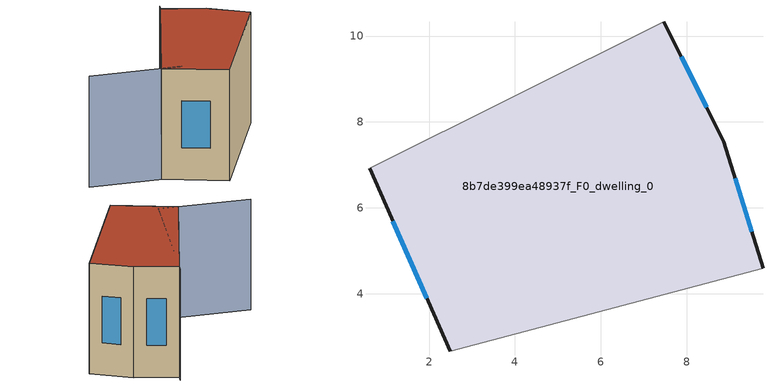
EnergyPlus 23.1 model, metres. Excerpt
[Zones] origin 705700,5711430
8b7de399ea48937f_F0_dwelling_0
 floor ground (EU_floor_Construction): 7.47,10.33 8.86,7.54 9.78,4.6 2.49,2.67 0.61,6.92 z0
 wall outside (EU_wall_Construction): 9.78,4.6 8.86,7.54 7.47,10.33 / 0.61,6.92 2.49,2.67 z0:9
 wall adiabatic (EU_wall_Construction): 7.47,10.33 0.61,6.92 / 2.49,2.67 9.78,4.6 z0:9
 window (EU_Window_Construction): 8.46,8.34 7.87,9.52 / 9.51,5.45 9.13,6.69 / 1.16,5.69 1.95,3.9 z2.6:6.4
 roof outside (EU_roof_Construction): 9.78,4.6 8.86,7.54 7.47,10.33 0.61,6.92 2.49,2.67 z9
shading: 7.76,10.55 1.45,5.81 / 1.45,5.81 -2.44,10.98 z0:9
[Building]
EU S2 Campaign: North Axis=0; Terrain=City; Solar Distribution=FullExterior
[Site:Location]
London: Latitude=51.5; Longitude=-0.5; Time Zone=0; Elevation=25
[SizingPeriod:WeatherFileDays]
AnnualSizingPeriod: Begin Month=1; Begin Day of Month=1; End Month=12; End Day of Month=31; Day of Week for Start Day=Monday; Use Weather File Daylight Saving Period=No; Use Weather File Rain and Snow Indicators=No
[MATERIAL]
EU_InternalMass_Material: Roughness=MediumRough; Thickness=0.1; Conductivity=1; Density=1800; Specific Heat=900; Thermal Absorptance=0.9; Solar Absorptance=0.7; Visible Absorptance=0.7
[MATERIAL:NOMASS] Roughness=MediumRough; Thermal Absorptance=0.9; Solar Absorptance=0.7; Visible Absorptance=0.7
Name | Thermal Resistance
EU_wall_NoMass | 0.724719
EU_roof_NoMass | 2.98947
EU_floor_NoMass | 2.39157
[WINDOWMATERIAL:SIMPLEGLAZINGSYSTEM]
EU_Window_SimpleGlazing: UFactor=2.63425; Solar Heat Gain Coefficient=0.76; Visible Transmittance=0.76
[CONSTRUCTION]
EU_wall_Construction: EU_wall_NoMass
EU_roof_Construction: EU_roof_NoMass
EU_floor_Construction: EU_floor_NoMass
EU_InternalMass_Construction: EU_InternalMass_Material
EU_Window_Construction: EU_Window_SimpleGlazing
[ZONE]
8b7de399ea48937f_F0_dwelling_0: Type=1; Multiplier=1; Ceiling Height=autocalculate; Volume=375.021; Floor Area=autocalculate; Part of Total Floor Area=Yes
[INTERNALMASS]
8b7de399ea48937f_F0_dwelling_0_EU_InternalMass: Construction=EU_InternalMass_Construction; Zone or ZoneList=8b7de399ea48937f_F0_dwelling_0; Surface Area=41.6692
[OTHEREQUIPMENT]
EU_Step8_InternalGain_8b7de399ea48937f_F0_dwelling_0_f000: Fuel Type=Electricity; Zone or ZoneList or Space or SpaceList=8b7de399ea48937f_F0_dwelling_0; Schedule=EU_Step8_GainSchedule_8b7de399ea48937f_F0_dwelling_0_f000; Design Level Calculation Method=Watts/Area; Power per Zone Floor Area=1; Fraction Latent=0; Fraction Radiant=0; Fraction Lost=0; Carbon Dioxide Generation Rate=0; EndUse Subcategory=EU_Step8_InternalGains
[ZONEVENTILATION:DESIGNFLOWRATE]
EU_ConstantAir_8b7de399ea48937f_F0_dwelling_0: Zone or ZoneList or Space or SpaceList=8b7de399ea48937f_F0_dwelling_0; Schedule=EU_AlwaysOn; Design Flow Rate Calculation Method=AirChanges/Hour; Air Changes per Hour=0.418135; Ventilation Type=Natural; Fan Pressure Rise=0; Fan Total Efficiency=1; Constant Term Coefficient=1; Temperature Term Coefficient=0; Velocity Term Coefficient=0; Velocity Squared Term Coefficient=0; Minimum Indoor Temperature=-100; Maximum Indoor Temperature=100; Delta Temperature=-100; Minimum Outdoor Temperature=-100; Maximum Outdoor Temperature=100; Maximum Wind Speed=40
[HVACTEMPLATE:THERMOSTAT]
EU_HeatOnly_8b7de399ea48937f_F0_dwelling_0: Constant Heating Setpoint=20; Constant Cooling Setpoint=50
[HVACTEMPLATE:ZONE:IDEALLOADSAIRSYSTEM]
8b7de399ea48937f_F0_dwelling_0: Template Thermostat=EU_HeatOnly_8b7de399ea48937f_F0_dwelling_0; System Availability Schedule=EU_AlwaysOn; Maximum Heating Supply Air Temperature=50; Minimum Cooling Supply Air Temperature=13; Maximum Heating Supply Air Humidity Ratio=0.0156; Minimum Cooling Supply Air Humidity Ratio=0.0077; Heating Limit=NoLimit; Cooling Limit=NoLimit; Heating Availability Schedule=EU_AlwaysOn; Cooling Availability Schedule=EU_CoolingOff; Dehumidification Control Type=ConstantSensibleHeatRatio; Cooling Sensible Heat Ratio=0.7; Dehumidification Setpoint=60; Humidification Control Type=None; Humidification Setpoint=30; Outdoor Air Method=None; Outdoor Air Flow Rate per Person=0.00944; Outdoor Air Flow Rate per Zone Floor Area=0; Outdoor Air Flow Rate per Zone=0; Demand Controlled Ventilation Type=None; Outdoor Air Economizer Type=NoEconomizer; Heat Recovery Type=None; Sensible Heat Recovery Effectiveness=0.7; Latent Heat Recovery Effectiveness=0.65
[SIZING:ZONE]
8b7de399ea48937f_F0_dwelling_0: Zone Cooling Design Supply Air Temperature Input Method=SupplyAirTemperature; Zone Cooling Design Supply Air Temperature=13; Zone Heating Design Supply Air Temperature Input Method=SupplyAirTemperature; Zone Heating Design Supply Air Temperature=50; Zone Cooling Design Supply Air Humidity Ratio=0.008; Zone Heating Design Supply Air Humidity Ratio=0.008; Cooling Design Air Flow Method=DesignDay; Cooling Design Air Flow Rate=0; Cooling Minimum Air Flow per Zone Floor Area=0.000762; Cooling Minimum Air Flow=0; Cooling Minimum Air Flow Fraction=0.2; Heating Design Air Flow Method=DesignDay; Heating Design Air Flow Rate=0; Heating Maximum Air Flow per Zone Floor Area=0.002032; Heating Maximum Air Flow=0.141576; Heating Maximum Air Flow Fraction=0.3; Account for Dedicated Outdoor Air System=No; Dedicated Outdoor Air System Control Strategy=NeutralSupplyAir; Dedicated Outdoor Air Low Setpoint Temperature for Design=autosize; Dedicated Outdoor Air High Setpoint Temperature for Design=autosize; Zone Load Sizing Method=Sensible Load Only No Latent Load; Zone Latent Cooling Design Supply Air Humidity Ratio Input Method=HumidityRatioDifference; Zone Cooling Design Supply Air Humidity Ratio Difference=0.005; Zone Latent Heating Design Supply Air Humidity Ratio Input Method=HumidityRatioDifference; Zone Humidification Design Supply Air Humidity Ratio Difference=0.005
[SCHEDULE:CONSTANT]
Name | Hourly Value
EU_AlwaysOn | 1
EU_CoolingOff | 0
[SCHEDULE:FILE]
EU_Step8_GainSchedule_8b7de399ea48937f_F0_dwelling_0_f000: File=../../schedules/8b7de399ea48937f/8b7de399ea48937f_F0_dwelling_0_f000_gain.csv; Column Number=1; Rows to Skip at Top=0; Number of Hours of Data=8760; Column Separator=Comma; Interpolate to Timestep=No; Minutes per Item=60; Adjust Schedule for Daylight Savings=Yes
